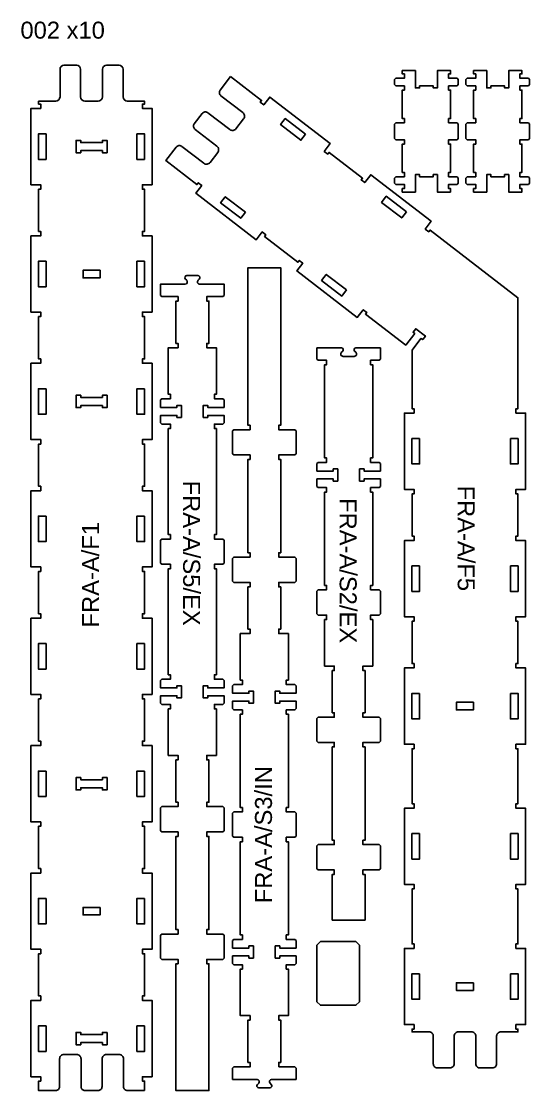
# Model space of a CAD drawing. Header units: millimetres. Extents: x -4719 to 10560, y -11118 to 9307.
# Drawn here: x -2646 to -1449, y 6790 to 9307 of the extents above; entities that cross this region are included whole.
import ezdxf

# ---------------------------------------------------------------- set-up
doc = ezdxf.new("R2010")
doc.units = ezdxf.units.MM
doc.header["$MEASUREMENT"] = 0
for name, color, linetype, true_color in [('0_SHEET_BIRCHPLY_2440X1220', 1, 'Continuous', 0xff0000), ('1_ANYTOOL_1MMDEEP_INSIDE', 2, 'Continuous', 0xffff00), ('3_ANYTOOL_CUTTHROUGH_INSID', 4, 'Continuous', 0x00ffff), ('6_ANYTOOL_CUTTHROUGH_OUTSI', 5, 'Continuous', 0x0000ff)]:
    doc.layers.add(name, color=color, linetype=linetype, true_color=true_color)
doc.styles.add('textstyle18', font='standard')
doc.styles.add('textstyle19', font='standard')
doc.styles.add('textstyle27', font='standard')
doc.styles.add('textstyle63', font='standard')
doc.styles.add('textstyle64', font='standard')
doc.styles.add('textstyle67', font='standard')

msp = doc.modelspace()

# ---------------------------------------------------------------- linework, layer by layer
at = {"layer": '3_ANYTOOL_CUTTHROUGH_INSID'}
for points in [[(-1976.8, 9041.7), (-1987.7, 9027.4), (-2035.3, 9064), (-2024.3, 9078.3)], [(-2587.7, 8982.3), (-2605.7, 8982.3), (-2605.7, 9042.3), (-2587.7, 9042.3)], [(-2355.7, 8982.3), (-2373.7, 8982.3), (-2373.7, 9042.3), (-2355.7, 9042.3)], [(-2444.2, 8997.8), (-2455.2, 8997.8), (-2455.2, 9002.8), (-2506.2, 9002.8), (-2506.2, 8997.8), (-2517.2, 8997.8), (-2517.2, 9026.8), (-2506.2, 9026.8), (-2506.2, 9021.8), (-2455.2, 9021.8), (-2455.2, 9026.8), (-2444.2, 9026.8)], [(-2118.2, 8857.8), (-2129.2, 8843.5), (-2176.7, 8880.1), (-2165.8, 8894.4)], [(-1739, 8858.8), (-1749.9, 8844.5), (-1797.5, 8881.1), (-1786.5, 8895.4)], [(-2587.7, 8742.3), (-2587.7, 8682.3), (-2605.7, 8682.3), (-2605.7, 8742.3)], [(-2355.7, 8742.3), (-2355.7, 8682.3), (-2373.7, 8682.3), (-2373.7, 8742.3)], [(-2460.7, 8721.3), (-2460.7, 8703.3), (-2500.7, 8703.3), (-2500.7, 8721.3)], [(-1880.4, 8674.9), (-1891.4, 8660.6), (-1939, 8697.2), (-1928, 8711.5)], [(-2587.7, 8442.3), (-2587.7, 8382.3), (-2605.7, 8382.3), (-2605.7, 8442.3)], [(-2355.7, 8442.3), (-2355.7, 8382.3), (-2373.7, 8382.3), (-2373.7, 8442.3)], [(-2444.2, 8426.8), (-2444.2, 8397.8), (-2455.2, 8397.8), (-2455.2, 8402.8), (-2506.2, 8402.8), (-2506.2, 8397.8), (-2517.2, 8397.8), (-2517.2, 8426.8), (-2506.2, 8426.8), (-2506.2, 8421.8), (-2455.2, 8421.8), (-2455.2, 8426.8)], [(-1708.2, 8325.1), (-1708.2, 8265.1), (-1726.2, 8265.1), (-1726.2, 8325.1)], [(-1494.2, 8325.1), (-1476.2, 8325.1), (-1476.2, 8265.1), (-1494.2, 8265.1)], [(-2587.7, 8142.3), (-2587.7, 8082.3), (-2605.7, 8082.3), (-2605.7, 8142.3)], [(-2355.7, 8142.3), (-2355.7, 8082.3), (-2373.7, 8082.3), (-2373.7, 8142.3)], [(-1708.2, 8025.1), (-1708.2, 7965.1), (-1726.2, 7965.1), (-1726.2, 8025.1)], [(-1494.2, 8025.1), (-1476.2, 8025.1), (-1476.2, 7965.1), (-1494.2, 7965.1)], [(-2587.7, 7842.3), (-2587.7, 7782.3), (-2605.7, 7782.3), (-2605.7, 7842.3)], [(-2355.7, 7842.3), (-2355.7, 7782.3), (-2373.7, 7782.3), (-2373.7, 7842.3)], [(-1708.2, 7725.1), (-1708.2, 7665.1), (-1726.2, 7665.1), (-1726.2, 7725.1)], [(-1581.2, 7704.1), (-1581.2, 7686.1), (-1621.2, 7686.1), (-1621.2, 7704.1)], [(-1494.2, 7725.1), (-1476.2, 7725.1), (-1476.2, 7665.1), (-1494.2, 7665.1)], [(-2587.7, 7542.3), (-2587.7, 7482.3), (-2605.7, 7482.3), (-2605.7, 7542.3)], [(-2444.2, 7526.8), (-2444.2, 7497.8), (-2455.2, 7497.8), (-2455.2, 7502.8), (-2506.2, 7502.8), (-2506.2, 7497.8), (-2517.2, 7497.8), (-2517.2, 7526.8), (-2506.2, 7526.8), (-2506.2, 7521.8), (-2455.2, 7521.8), (-2455.2, 7526.8)], [(-2355.7, 7542.3), (-2355.7, 7482.3), (-2373.7, 7482.3), (-2373.7, 7542.3)], [(-1708.2, 7395), (-1708.2, 7335), (-1726.2, 7335), (-1726.2, 7395)], [(-1494.2, 7395), (-1476.2, 7395), (-1476.2, 7335), (-1494.2, 7335)], [(-2587.7, 7242.3), (-2587.7, 7182.3), (-2605.7, 7182.3), (-2605.7, 7242.3)], [(-2355.7, 7242.3), (-2355.7, 7182.3), (-2373.7, 7182.3), (-2373.7, 7242.3)], [(-2460.7, 7221.3), (-2460.7, 7203.3), (-2500.7, 7203.3), (-2500.7, 7221.3)], [(-1708.2, 7064.9), (-1708.2, 7004.9), (-1726.2, 7004.9), (-1726.2, 7064.9)], [(-1494.2, 7064.9), (-1476.2, 7064.9), (-1476.2, 7004.9), (-1494.2, 7004.9)], [(-1581.2, 7043.9), (-1581.2, 7025.9), (-1621.2, 7025.9), (-1621.2, 7043.9)], [(-2587.7, 6942.3), (-2587.7, 6882.3), (-2605.7, 6882.3), (-2605.7, 6942.3)], [(-2444.2, 6926.8), (-2444.2, 6897.8), (-2455.2, 6897.8), (-2455.2, 6902.8), (-2506.2, 6902.8), (-2506.2, 6897.8), (-2517.2, 6897.8), (-2517.2, 6926.8), (-2506.2, 6926.8), (-2506.2, 6921.8), (-2455.2, 6921.8), (-2455.2, 6926.8)], [(-2355.7, 6942.3), (-2355.7, 6882.3), (-2373.7, 6882.3), (-2373.7, 6942.3)]]:
    msp.add_lwpolyline(points, close=True, dxfattribs=at)
at = {"layer": '6_ANYTOOL_CUTTHROUGH_OUTSI'}
for points in [[(-2355.9, 6789.8), (-2395.9, 6789.8, -0.414214), (-2405.4, 6799.3), (-2405.4, 6864.3, 0.414214), (-2415.9, 6874.8), (-2445.4, 6874.8, 0.414214), (-2455.9, 6864.3), (-2455.9, 6799.3, -0.414214), (-2465.4, 6789.8), (-2495.9, 6789.8, -0.414214), (-2505.4, 6799.3), (-2505.4, 6864.3, 0.414214), (-2515.9, 6874.8), (-2545.4, 6874.8, 0.414214), (-2555.9, 6864.3), (-2555.9, 6799.3, -0.414214), (-2565.4, 6789.8), (-2605.4, 6789.8), (-2605.4, 6812.1), (-2600.4, 6812.1), (-2600.4, 6822.6), (-2623.4, 6822.6), (-2623.4, 7002.1), (-2600.4, 7002.1), (-2600.4, 7012.6), (-2605.4, 7012.6), (-2605.4, 7112.1), (-2600.4, 7112.1), (-2600.4, 7122.6), (-2623.4, 7122.6), (-2623.4, 7302.1), (-2600.4, 7302.1), (-2600.4, 7312.6), (-2605.4, 7312.6), (-2605.4, 7412.1), (-2600.4, 7412.1), (-2600.4, 7422.6), (-2623.4, 7422.6), (-2623.4, 7602.1), (-2600.4, 7602.1), (-2600.4, 7612.6), (-2605.4, 7612.6), (-2605.4, 7712.1), (-2600.4, 7712.1), (-2600.4, 7722.6), (-2623.4, 7722.6), (-2623.4, 7902.1), (-2600.4, 7902.1), (-2600.4, 7912.6), (-2605.4, 7912.6), (-2605.4, 8012.1), (-2600.4, 8012.1), (-2600.4, 8022.6), (-2623.4, 8022.6), (-2623.4, 8202.1), (-2600.4, 8202.1), (-2600.4, 8212.6), (-2605.4, 8212.6), (-2605.4, 8312.1), (-2600.4, 8312.1), (-2600.4, 8322.6), (-2623.4, 8322.6), (-2623.4, 8502.1), (-2600.4, 8502.1), (-2600.4, 8512.6), (-2605.4, 8512.6), (-2605.4, 8612.1), (-2600.4, 8612.1), (-2600.4, 8622.6), (-2623.4, 8622.6), (-2623.4, 8802.1), (-2600.4, 8802.1), (-2600.4, 8812.6), (-2605.4, 8812.6), (-2605.4, 8912.1), (-2600.4, 8912.1), (-2600.4, 8922.6), (-2623.4, 8922.6), (-2623.4, 9102.1), (-2600.4, 9102.1), (-2600.4, 9112.6), (-2605.4, 9112.6), (-2605.4, 9119.1), (-2565.4, 9119.1), (-2561.6, 9119.8), (-2558, 9122.1), (-2555.7, 9125.7), (-2554.9, 9129.5), (-2554.9, 9194.5), (-2554.3, 9198.1), (-2552.1, 9201.3), (-2548.9, 9203.4), (-2545.4, 9204.1), (-2516, 9204.1), (-2512.4, 9203.4), (-2509.2, 9201.3), (-2507.1, 9198.1), (-2506.4, 9194.5), (-2506.4, 9129.5), (-2505.7, 9125.7), (-2503.4, 9122.1), (-2499.8, 9119.8), (-2496, 9119.1), (-2465.4, 9119.1), (-2461.6, 9119.8), (-2458, 9122.1), (-2455.7, 9125.7), (-2454.9, 9129.5), (-2454.9, 9194.5), (-2454.3, 9198.1), (-2452.1, 9201.3), (-2448.9, 9203.4), (-2445.4, 9204.1), (-2416, 9204.1), (-2412.4, 9203.4), (-2409.2, 9201.3), (-2407.1, 9198.1), (-2406.4, 9194.5), (-2406.4, 9129.5), (-2405.7, 9125.7), (-2403.4, 9122.1), (-2399.8, 9119.8), (-2396, 9119.1), (-2355.9, 9119.1), (-2355.9, 9112.6), (-2360.9, 9112.6), (-2360.9, 9102.1), (-2337.9, 9102.1), (-2337.9, 8922.6), (-2360.9, 8922.6), (-2360.9, 8912.1), (-2355.9, 8912.1), (-2355.9, 8812.6), (-2360.9, 8812.6), (-2360.9, 8802.1), (-2337.9, 8802.1), (-2337.9, 8622.6), (-2360.9, 8622.6), (-2360.9, 8612.1), (-2355.9, 8612.1), (-2355.9, 8512.6), (-2360.9, 8512.6), (-2360.9, 8502.1), (-2337.9, 8502.1), (-2337.9, 8322.6), (-2360.9, 8322.6), (-2360.9, 8312.1), (-2355.9, 8312.1), (-2355.9, 8212.6), (-2360.9, 8212.6), (-2360.9, 8202.1), (-2337.9, 8202.1), (-2337.9, 8022.6), (-2360.9, 8022.6), (-2360.9, 8012.1), (-2355.9, 8012.1), (-2355.9, 7912.6), (-2360.9, 7912.6), (-2360.9, 7902.1), (-2337.9, 7902.1), (-2337.9, 7722.6), (-2360.9, 7722.6), (-2360.9, 7712.1), (-2355.9, 7712.1), (-2355.9, 7612.6), (-2360.9, 7612.6), (-2360.9, 7602.1), (-2337.9, 7602.1), (-2337.9, 7422.6), (-2360.9, 7422.6), (-2360.9, 7412.1), (-2355.9, 7412.1), (-2355.9, 7312.6), (-2360.9, 7312.6), (-2360.9, 7302.1), (-2337.9, 7302.1), (-2337.9, 7122.6), (-2360.9, 7122.6), (-2360.9, 7112.1), (-2355.9, 7112.1), (-2355.9, 7012.6), (-2360.9, 7012.6), (-2360.9, 7002.1), (-2337.9, 7002.1), (-2337.9, 6822.6), (-2360.9, 6822.6), (-2360.9, 6812.1), (-2355.9, 6812.1)], [(-2153.3, 9177.2), (-2177.7, 9145.4, 0.414214), (-2175.9, 9132.1), (-2124.4, 9092.5, -0.414214), (-2122.5, 9077.8), (-2140.5, 9054.4, -0.414214), (-2155.2, 9052.5), (-2206.7, 9092.1, 0.414214), (-2220, 9090.4), (-2238.6, 9066.2, 0.414214), (-2236.9, 9052.9), (-2185.4, 9013.2, -0.414214), (-2183.4, 8998.5), (-2201.4, 8975.1, -0.414214), (-2216.2, 8973.2), (-2267.7, 9012.8, 0.414214), (-2281, 9011.1), (-2305.4, 8979.4), (-2232.3, 8923.1), (-2229.2, 8927.1), (-2220.9, 8920.7), (-2234.9, 8902.5), (-2092.6, 8793), (-2078.6, 8811.3), (-2070.3, 8804.9), (-2073.3, 8800.9), (-1994.5, 8740.2), (-1991.4, 8744.2), (-1983.1, 8737.8), (-1997.1, 8719.6), (-1854.9, 8610.1), (-1840.8, 8628.4), (-1832.5, 8621.9), (-1835.6, 8618), (-1740.5, 8544.9), (-1719.5, 8572.2), (-1723.4, 8575.2), (-1717, 8583.6), (-1694.4, 8566.2), (-1700.8, 8557.9), (-1704.8, 8560.9), (-1725.9, 8533.4), (-1725.9, 8395.3), (-1720.9, 8395.3), (-1720.9, 8384.8), (-1743.9, 8384.8), (-1743.9, 8205.3), (-1720.9, 8205.3), (-1720.9, 8194.8), (-1725.9, 8194.8), (-1725.9, 8095.3), (-1720.9, 8095.3), (-1720.9, 8084.8), (-1743.9, 8084.8), (-1743.9, 7905.3), (-1720.9, 7905.3), (-1720.9, 7894.8), (-1725.9, 7894.8), (-1725.9, 7795.3), (-1720.9, 7795.3), (-1720.9, 7784.8), (-1743.9, 7784.8), (-1743.9, 7605.3), (-1720.9, 7605.3), (-1720.9, 7594.8), (-1725.9, 7594.8), (-1725.9, 7465.2), (-1720.9, 7465.2), (-1720.9, 7454.7), (-1743.9, 7454.7), (-1743.9, 7275.2), (-1720.9, 7275.2), (-1720.9, 7264.7), (-1725.9, 7264.7), (-1725.9, 7135.1), (-1720.9, 7135.1), (-1720.9, 7124.6), (-1743.9, 7124.6), (-1743.9, 6945.1), (-1720.9, 6945.1), (-1720.9, 6934.6), (-1725.9, 6934.6), (-1725.9, 6928.1), (-1685.9, 6928.1, -0.414214), (-1675.7, 6917.9), (-1675.7, 6852.9, 0.414214), (-1665.9, 6843.1), (-1636.4, 6843.1, 0.414214), (-1626.7, 6852.9), (-1626.7, 6917.9, -0.414214), (-1616.4, 6928.1), (-1585.9, 6928.1, -0.414214), (-1575.7, 6917.9), (-1575.7, 6852.9, 0.414214), (-1565.9, 6843.1), (-1536.4, 6843.1, 0.414214), (-1526.7, 6852.9), (-1526.7, 6917.9), (-1526.7, 6918.1), (-1526.7, 6918.4), (-1526.7, 6918.6), (-1526.6, 6918.8), (-1526.6, 6919.1), (-1526.6, 6919.3), (-1526.5, 6919.5), (-1526.5, 6919.8), (-1526.5, 6920), (-1526.4, 6920.2), (-1526.3, 6920.5), (-1526.3, 6920.7), (-1526.2, 6921), (-1526.1, 6921.2), (-1526, 6921.4), (-1526, 6921.7), (-1525.9, 6921.9), (-1525.8, 6922.1), (-1525.6, 6922.4), (-1525.5, 6922.6), (-1525.4, 6922.8), (-1525.3, 6923.1), (-1525.1, 6923.3), (-1525, 6923.5), (-1524.9, 6923.7), (-1524.7, 6923.9), (-1524.5, 6924.2), (-1524.4, 6924.4), (-1524.2, 6924.6), (-1524, 6924.8), (-1523.9, 6925), (-1523.7, 6925.1), (-1523.5, 6925.3), (-1523.3, 6925.5), (-1523.1, 6925.7), (-1522.9, 6925.9), (-1522.7, 6926), (-1522.5, 6926.2), (-1522.3, 6926.3), (-1522, 6926.5), (-1521.8, 6926.6), (-1521.6, 6926.8), (-1521.4, 6926.9), (-1521.1, 6927), (-1520.9, 6927.1), (-1520.7, 6927.2), (-1520.4, 6927.3), (-1520.2, 6927.4), (-1520, 6927.5), (-1519.7, 6927.6), (-1519.5, 6927.7), (-1519.2, 6927.8), (-1519, 6927.8), (-1518.8, 6927.9), (-1518.5, 6927.9), (-1518.3, 6928), (-1518.1, 6928), (-1517.8, 6928.1), (-1517.6, 6928.1), (-1517.3, 6928.1), (-1517.1, 6928.1), (-1516.9, 6928.1), (-1516.7, 6928.1), (-1516.4, 6928.1), (-1476.4, 6928.1), (-1476.4, 6934.6), (-1481.4, 6934.6), (-1481.4, 6945.1), (-1458.4, 6945.1), (-1458.4, 7124.6), (-1481.4, 7124.6), (-1481.4, 7135.1), (-1476.4, 7135.1), (-1476.4, 7264.7), (-1481.4, 7264.7), (-1481.4, 7275.2), (-1458.4, 7275.2), (-1458.4, 7454.7), (-1481.4, 7454.7), (-1481.4, 7465.2), (-1476.4, 7465.2), (-1476.4, 7594.8), (-1481.4, 7594.8), (-1481.4, 7605.3), (-1458.4, 7605.3), (-1458.4, 7784.8), (-1481.4, 7784.8), (-1481.4, 7795.3), (-1476.4, 7795.3), (-1476.4, 7894.8), (-1481.4, 7894.8), (-1481.4, 7905.3), (-1458.4, 7905.3), (-1458.4, 8084.8), (-1481.4, 8084.8), (-1481.4, 8095.3), (-1476.4, 8095.3), (-1476.4, 8194.8), (-1481.4, 8194.8), (-1481.4, 8205.3), (-1458.4, 8205.3), (-1458.4, 8384.8), (-1481.4, 8384.8), (-1481.4, 8395.3), (-1476.4, 8395.3), (-1476.4, 8656.5), (-1683.4, 8815.7), (-1686.5, 8811.8), (-1694.8, 8818.2), (-1680.8, 8836.4), (-1823.1, 8945.9), (-1837.1, 8927.6), (-1845.4, 8934), (-1842.4, 8938), (-1921.2, 8998.7), (-1924.3, 8994.7), (-1932.6, 9001.1), (-1918.6, 9019.3), (-2060.8, 9128.8), (-2074.9, 9110.5), (-2083.2, 9116.9), (-2080.1, 9120.9)], [(-2039.9, 6845.8), (-2039.9, 6856.3), (-2034.9, 6856.3), (-2034.9, 6955.8), (-2039.9, 6955.8), (-2039.9, 6966.3), (-2016.9, 6966.3), (-2016.9, 7075.8), (-2021.9, 7075.8), (-2021.9, 7086.3), (-2001.8, 7086.3), (-1998.9, 7089.1), (-1998.9, 7106.8), (-2037.4, 7106.8), (-2037.4, 7101.8), (-2047.9, 7101.8), (-2047.9, 7130.3), (-2037.4, 7130.3), (-2037.4, 7125.3), (-1998.9, 7125.3), (-1998.9, 7142.9), (-2001.8, 7145.8), (-2021.9, 7145.8), (-2021.9, 7156.3), (-2016.9, 7156.3), (-2016.9, 7375.8), (-2021.9, 7375.8), (-2021.9, 7386.3), (-2001.8, 7386.3), (-1998.9, 7389.1), (-1998.9, 7442.9), (-2001.8, 7445.8), (-2021.9, 7445.8), (-2021.9, 7456.3), (-2016.9, 7456.3), (-2016.9, 7675.8), (-2021.9, 7675.8), (-2021.9, 7686.3), (-2001.8, 7686.3), (-1998.9, 7689.1), (-1998.9, 7706.8), (-2037.4, 7706.8), (-2037.4, 7701.8), (-2047.9, 7701.8), (-2047.9, 7730.3), (-2037.4, 7730.3), (-2037.4, 7725.3), (-1998.9, 7725.3), (-1998.9, 7742.9), (-2001.8, 7745.8), (-2021.9, 7745.8), (-2021.9, 7756.3), (-2016.9, 7756.3), (-2016.9, 7865.8), (-2039.9, 7865.8), (-2039.9, 7876.3), (-2034.9, 7876.3), (-2034.9, 7975.8), (-2039.9, 7975.8), (-2039.9, 7986.3), (-2001.8, 7986.3), (-1998.9, 7989.1), (-1998.9, 8042.9), (-2001.8, 8045.8), (-2039.9, 8045.8), (-2039.9, 8056.3), (-2034.9, 8056.3), (-2034.9, 8275.8), (-2039.9, 8275.8), (-2039.9, 8286.3), (-2001.8, 8286.3), (-1998.9, 8289.1), (-1998.9, 8342.9), (-2001.8, 8345.8), (-2039.9, 8345.8), (-2039.9, 8356.3), (-2034.9, 8356.3), (-2034.9, 8727.3), (-2112.4, 8727.3), (-2112.4, 8356.3), (-2107.4, 8356.3), (-2107.4, 8345.8), (-2145.6, 8345.8), (-2148.4, 8342.9), (-2148.4, 8289.1), (-2145.6, 8286.3), (-2107.4, 8286.3), (-2107.4, 8275.8), (-2112.4, 8275.8), (-2112.4, 8056.3), (-2107.4, 8056.3), (-2107.4, 8045.8), (-2145.6, 8045.8), (-2148.4, 8042.9), (-2148.4, 7989.1), (-2145.6, 7986.3), (-2107.4, 7986.3), (-2107.4, 7975.8), (-2112.4, 7975.8), (-2112.4, 7876.3), (-2107.4, 7876.3), (-2107.4, 7865.8), (-2130.4, 7865.8), (-2130.4, 7756.3), (-2125.4, 7756.3), (-2125.4, 7745.8), (-2145.6, 7745.8), (-2148.4, 7742.9), (-2148.4, 7725.3), (-2109.9, 7725.3), (-2109.9, 7730.3), (-2099.4, 7730.3), (-2099.4, 7701.8), (-2109.9, 7701.8), (-2109.9, 7706.8), (-2148.4, 7706.8), (-2148.4, 7689.1), (-2145.6, 7686.3), (-2125.4, 7686.3), (-2125.4, 7675.8), (-2130.4, 7675.8), (-2130.4, 7456.3), (-2125.4, 7456.3), (-2125.4, 7445.8), (-2145.6, 7445.8), (-2148.4, 7442.9), (-2148.4, 7389.1), (-2145.6, 7386.3), (-2125.4, 7386.3), (-2125.4, 7375.8), (-2130.4, 7375.8), (-2130.4, 7156.3), (-2125.4, 7156.3), (-2125.4, 7145.8), (-2145.6, 7145.8), (-2148.4, 7142.9), (-2148.4, 7125.3), (-2109.9, 7125.3), (-2109.9, 7130.3), (-2099.4, 7130.3), (-2099.4, 7101.8), (-2109.9, 7101.8), (-2109.9, 7106.8), (-2148.4, 7106.8), (-2148.4, 7089.1), (-2145.6, 7086.3), (-2125.4, 7086.3), (-2125.4, 7075.8), (-2130.4, 7075.8), (-2130.4, 6966.3), (-2107.4, 6966.3), (-2107.4, 6955.8), (-2112.4, 6955.8), (-2112.4, 6856.3), (-2107.4, 6856.3), (-2107.4, 6845.8), (-2145.6, 6845.8), (-2148.4, 6842.9), (-2148.4, 6816.3), (-2090.8, 6816.3, -0.668179), (-2087, 6807.3), (-2090, 6804.4, 0.668179), (-2086.6, 6796.3), (-2060.8, 6796.3, 0.668179), (-2057.4, 6804.4), (-2060.3, 6807.3, -0.668179), (-2056.6, 6816.3), (-1998.9, 6816.3), (-1998.9, 6842.9), (-2001.8, 6845.8)], [(-2171.3, 8418.6), (-2191.4, 8418.6), (-2191.4, 8429.1), (-2186.4, 8429.1), (-2186.4, 8538.6), (-2209.4, 8538.6), (-2209.4, 8549.1), (-2204.4, 8549.1), (-2204.4, 8648.6), (-2209.4, 8648.6), (-2209.4, 8659.1), (-2171.3, 8659.1), (-2168.4, 8662), (-2168.4, 8688.6), (-2226.1, 8688.6, -0.668179), (-2229.8, 8697.6), (-2226.9, 8700.5, 0.668179), (-2230.3, 8708.6), (-2256.1, 8708.6, 0.668179), (-2259.5, 8700.5), (-2256.5, 8697.6, -0.668179), (-2260.3, 8688.6), (-2317.9, 8688.6), (-2317.9, 8662), (-2315.1, 8659.1), (-2276.9, 8659.1), (-2276.9, 8648.6), (-2281.9, 8648.6), (-2281.9, 8549.1), (-2276.9, 8549.1), (-2276.9, 8538.6), (-2299.9, 8538.6), (-2299.9, 8429.1), (-2294.9, 8429.1), (-2294.9, 8418.6), (-2315.1, 8418.6), (-2317.9, 8415.8), (-2317.9, 8398.1), (-2279.4, 8398.1), (-2279.4, 8403.1), (-2268.9, 8403.1), (-2268.9, 8374.6), (-2279.4, 8374.6), (-2279.4, 8379.6), (-2317.9, 8379.6), (-2317.9, 8362), (-2315.1, 8359.1), (-2294.9, 8359.1), (-2294.9, 8348.6), (-2299.9, 8348.6), (-2299.9, 8099), (-2294.9, 8099), (-2294.9, 8088.5), (-2315.1, 8088.5), (-2317.9, 8085.7), (-2317.9, 8031.9), (-2315.1, 8029), (-2294.9, 8029), (-2294.9, 8018.5), (-2299.9, 8018.5), (-2299.9, 7768.9), (-2294.9, 7768.9), (-2294.9, 7758.4), (-2315.1, 7758.4), (-2317.9, 7755.6), (-2317.9, 7737.9), (-2279.4, 7737.9), (-2279.4, 7742.9), (-2268.9, 7742.9), (-2268.9, 7714.4), (-2279.4, 7714.4), (-2279.4, 7719.4), (-2317.9, 7719.4), (-2317.9, 7701.8), (-2315.1, 7698.9), (-2294.9, 7698.9), (-2294.9, 7688.4), (-2299.9, 7688.4), (-2299.9, 7578.9), (-2276.9, 7578.9), (-2276.9, 7568.4), (-2281.9, 7568.4), (-2281.9, 7468.9), (-2276.9, 7468.9), (-2276.9, 7458.4), (-2315.1, 7458.4), (-2317.9, 7455.6), (-2317.9, 7401.8), (-2315.1, 7398.9), (-2276.9, 7398.9), (-2276.9, 7388.4), (-2281.9, 7388.4), (-2281.9, 7168.9), (-2276.9, 7168.9), (-2276.9, 7158.4), (-2315.1, 7158.4), (-2317.9, 7155.6), (-2317.9, 7101.8), (-2315.1, 7098.9), (-2276.9, 7098.9), (-2276.9, 7088.4), (-2281.9, 7088.4), (-2281.9, 6789.8), (-2204.4, 6789.8), (-2204.4, 7088.4), (-2209.4, 7088.4), (-2209.4, 7098.9), (-2171.3, 7098.9), (-2168.4, 7101.8), (-2168.4, 7155.6), (-2171.3, 7158.4), (-2209.4, 7158.4), (-2209.4, 7168.9), (-2204.4, 7168.9), (-2204.4, 7388.4), (-2209.4, 7388.4), (-2209.4, 7398.9), (-2171.3, 7398.9), (-2168.4, 7401.8), (-2168.4, 7455.6), (-2171.3, 7458.4), (-2209.4, 7458.4), (-2209.4, 7468.9), (-2204.4, 7468.9), (-2204.4, 7568.4), (-2209.4, 7568.4), (-2209.4, 7578.9), (-2186.4, 7578.9), (-2186.4, 7688.4), (-2191.4, 7688.4), (-2191.4, 7698.9), (-2171.3, 7698.9), (-2168.4, 7701.8), (-2168.4, 7719.4), (-2206.9, 7719.4), (-2206.9, 7714.4), (-2217.4, 7714.4), (-2217.4, 7742.9), (-2206.9, 7742.9), (-2206.9, 7737.9), (-2168.4, 7737.9), (-2168.4, 7755.6), (-2171.3, 7758.4), (-2191.4, 7758.4), (-2191.4, 7768.9), (-2186.4, 7768.9), (-2186.4, 8018.5), (-2191.4, 8018.5), (-2191.4, 8029), (-2171.3, 8029), (-2168.4, 8031.9), (-2168.4, 8085.7), (-2171.3, 8088.5), (-2191.4, 8088.5), (-2191.4, 8099), (-2186.4, 8099), (-2186.4, 8348.6), (-2191.4, 8348.6), (-2191.4, 8359.1), (-2171.3, 8359.1), (-2168.4, 8362), (-2168.4, 8379.6), (-2206.9, 8379.6), (-2206.9, 8374.6), (-2217.4, 8374.6), (-2217.4, 8403.1), (-2206.9, 8403.1), (-2206.9, 8398.1), (-2168.4, 8398.1), (-2168.4, 8415.8)], [(-1836.4, 7679.4), (-1836.4, 7778.9), (-1841.4, 7778.9), (-1841.4, 7789.4), (-1818.4, 7789.4), (-1818.4, 7898.9), (-1823.4, 7898.9), (-1823.4, 7909.4), (-1803.2, 7909.4), (-1800.4, 7912.2), (-1800.4, 7966), (-1803.2, 7968.9), (-1823.4, 7968.9), (-1823.4, 7979.4), (-1818.4, 7979.4), (-1818.4, 8198.9), (-1823.4, 8198.9), (-1823.4, 8209.4), (-1803.2, 8209.4), (-1800.4, 8212.2), (-1800.4, 8229.9), (-1838.9, 8229.9), (-1838.9, 8224.9), (-1849.4, 8224.9), (-1849.4, 8253.4), (-1838.9, 8253.4), (-1838.9, 8248.4), (-1800.4, 8248.4), (-1800.4, 8266), (-1803.2, 8268.9), (-1823.4, 8268.9), (-1823.4, 8279.4), (-1818.4, 8279.4), (-1818.4, 8498.9), (-1823.4, 8498.9), (-1823.4, 8509.4), (-1803.2, 8509.4), (-1800.4, 8512.2), (-1800.4, 8538.4), (-1858.1, 8538.4, 0.668179), (-1861.1, 8531.1), (-1858.1, 8528.2, -0.668179), (-1862.2, 8518.4), (-1888.1, 8518.4, -0.668179), (-1892.1, 8528.2), (-1889.2, 8531.1, 0.668179), (-1892.2, 8538.4), (-1949.9, 8538.4), (-1949.9, 8512.2), (-1947, 8509.4), (-1926.9, 8509.4), (-1926.9, 8498.9), (-1931.9, 8498.9), (-1931.9, 8279.4), (-1926.9, 8279.4), (-1926.9, 8268.9), (-1947, 8268.9), (-1949.9, 8266), (-1949.9, 8248.4), (-1911.4, 8248.4), (-1911.4, 8253.4), (-1900.9, 8253.4), (-1900.9, 8224.9), (-1911.4, 8224.9), (-1911.4, 8229.9), (-1949.9, 8229.9), (-1949.9, 8212.2), (-1947, 8209.4), (-1926.9, 8209.4), (-1926.9, 8198.9), (-1931.9, 8198.9), (-1931.9, 7979.4), (-1926.9, 7979.4), (-1926.9, 7968.9), (-1947, 7968.9), (-1949.9, 7966), (-1949.9, 7912.2), (-1947, 7909.4), (-1926.9, 7909.4), (-1926.9, 7898.9), (-1931.9, 7898.9), (-1931.9, 7789.4), (-1908.9, 7789.4), (-1908.9, 7778.9), (-1913.9, 7778.9), (-1913.9, 7679.4), (-1908.9, 7679.4), (-1908.9, 7668.9), (-1947, 7668.9), (-1949.9, 7666), (-1949.9, 7612.2), (-1947, 7609.4), (-1908.9, 7609.4), (-1908.9, 7598.9), (-1913.9, 7598.9), (-1913.9, 7379.4), (-1908.9, 7379.4), (-1908.9, 7368.9), (-1947, 7368.9), (-1949.9, 7366), (-1949.9, 7312.2), (-1947, 7309.4), (-1908.9, 7309.4), (-1908.9, 7298.9), (-1913.9, 7298.9), (-1913.9, 7191.4), (-1836.4, 7191.4), (-1836.4, 7298.9), (-1841.4, 7298.9), (-1841.4, 7309.4), (-1803.2, 7309.4), (-1800.4, 7312.2), (-1800.4, 7366), (-1803.2, 7368.9), (-1841.4, 7368.9), (-1841.4, 7379.4), (-1836.4, 7379.4), (-1836.4, 7598.9), (-1841.4, 7598.9), (-1841.4, 7609.4), (-1803.2, 7609.4), (-1800.4, 7612.2), (-1800.4, 7666), (-1803.2, 7668.9), (-1841.4, 7668.9), (-1841.4, 7679.4)]]:
    msp.add_lwpolyline(points, format="xyb", close=True, dxfattribs=at)
for points in [[(-1634.9, 8905.4), (-1665.9, 8905.4), (-1665.9, 8946.4), (-1675.9, 8946.4), (-1675.9, 8941.4), (-1707.9, 8941.4), (-1707.9, 8946.4), (-1717.9, 8946.4), (-1717.9, 8905.4), (-1748.9, 8905.4), (-1748.9, 8913.4), (-1743.9, 8913.4), (-1743.9, 8923.4), (-1763.9, 8923.4), (-1766.9, 8926.4), (-1766.9, 8938.4), (-1763.9, 8941.4), (-1743.9, 8941.4), (-1743.9, 8951.4), (-1748.9, 8951.4), (-1748.9, 9018.4), (-1743.9, 9018.4), (-1743.9, 9028.4), (-1763.9, 9028.4), (-1766.9, 9031.4), (-1766.9, 9065.4), (-1763.9, 9068.4), (-1743.9, 9068.4), (-1743.9, 9078.4), (-1748.9, 9078.4), (-1748.9, 9145.4), (-1743.9, 9145.4), (-1743.9, 9155.4), (-1763.9, 9155.4), (-1766.9, 9158.4), (-1766.9, 9170.4), (-1763.9, 9173.4), (-1743.9, 9173.4), (-1743.9, 9183.4), (-1748.9, 9183.4), (-1748.9, 9191.4), (-1717.9, 9191.4), (-1717.9, 9150.4), (-1707.9, 9150.4), (-1707.9, 9155.4), (-1675.9, 9155.4), (-1675.9, 9150.4), (-1665.9, 9150.4), (-1665.9, 9191.4), (-1634.9, 9191.4), (-1634.9, 9183.4), (-1639.9, 9183.4), (-1639.9, 9173.4), (-1619.9, 9173.4), (-1616.9, 9170.4), (-1616.9, 9158.4), (-1619.9, 9155.4), (-1639.9, 9155.4), (-1639.9, 9145.4), (-1634.9, 9145.4), (-1634.9, 9078.4), (-1639.9, 9078.4), (-1639.9, 9068.4), (-1619.9, 9068.4), (-1616.9, 9065.4), (-1616.9, 9031.4), (-1619.9, 9028.4), (-1639.9, 9028.4), (-1639.9, 9018.4), (-1634.9, 9018.4), (-1634.9, 8951.4), (-1639.9, 8951.4), (-1639.9, 8941.4), (-1619.9, 8941.4), (-1616.9, 8938.4), (-1616.9, 8926.4), (-1619.9, 8923.4), (-1639.9, 8923.4), (-1639.9, 8913.4), (-1634.9, 8913.4)], [(-1580.9, 8905.4), (-1580.9, 8913.4), (-1575.9, 8913.4), (-1575.9, 8923.4), (-1595.9, 8923.4), (-1598.9, 8926.4), (-1598.9, 8938.4), (-1595.9, 8941.4), (-1575.9, 8941.4), (-1575.9, 8951.4), (-1580.9, 8951.4), (-1580.9, 9018.4), (-1575.9, 9018.4), (-1575.9, 9028.4), (-1595.9, 9028.4), (-1598.9, 9031.4), (-1598.9, 9065.4), (-1595.9, 9068.4), (-1575.9, 9068.4), (-1575.9, 9078.4), (-1580.9, 9078.4), (-1580.9, 9145.4), (-1575.9, 9145.4), (-1575.9, 9155.4), (-1595.9, 9155.4), (-1598.9, 9158.4), (-1598.9, 9170.4), (-1595.9, 9173.4), (-1575.9, 9173.4), (-1575.9, 9183.4), (-1580.9, 9183.4), (-1580.9, 9191.4), (-1549.9, 9191.4), (-1549.9, 9150.4), (-1539.9, 9150.4), (-1539.9, 9155.4), (-1507.9, 9155.4), (-1507.9, 9150.4), (-1497.9, 9150.4), (-1497.9, 9191.4), (-1466.9, 9191.4), (-1466.9, 9183.4), (-1471.9, 9183.4), (-1471.9, 9173.4), (-1451.9, 9173.4), (-1448.9, 9170.4), (-1448.9, 9158.4), (-1451.9, 9155.4), (-1471.9, 9155.4), (-1471.9, 9145.4), (-1466.9, 9145.4), (-1466.9, 9078.4), (-1471.9, 9078.4), (-1471.9, 9068.4), (-1451.9, 9068.4), (-1448.9, 9065.4), (-1448.9, 9031.4), (-1451.9, 9028.4), (-1471.9, 9028.4), (-1471.9, 9018.4), (-1466.9, 9018.4), (-1466.9, 8951.4), (-1471.9, 8951.4), (-1471.9, 8941.4), (-1451.9, 8941.4), (-1448.9, 8938.4), (-1448.9, 8926.4), (-1451.9, 8923.4), (-1471.9, 8923.4), (-1471.9, 8913.4), (-1466.9, 8913.4), (-1466.9, 8905.4), (-1497.9, 8905.4), (-1497.9, 8946.4), (-1507.9, 8946.4), (-1507.9, 8941.4), (-1539.9, 8941.4), (-1539.9, 8946.4), (-1549.9, 8946.4), (-1549.9, 8905.4)], [(-1858.1, 7140.8), (-1849.9, 7132.6), (-1849.9, 6999), (-1858.1, 6990.8), (-1941.6, 6990.8), (-1949.9, 6999), (-1949.9, 7132.6), (-1941.6, 7140.8)]]:
    msp.add_lwpolyline(points, close=True, dxfattribs=at)

# ---------------------------------------------------------------- texts
at = {"layer": '0_SHEET_BIRCHPLY_2440X1220', "insert": (-2648.1, 9306.5), "char_height": 40, "width": 232.771, "attachment_point": 1, "style": 'textstyle27'}
msp.add_mtext('\\fArial;002 x10', dxfattribs=at)
at = {"layer": '1_ANYTOOL_1MMDEEP_INSIDE', "char_height": 40, "attachment_point": 1}
for s, insert, width, rotation, style in [('\\fArial;FRA-A/S5/EX', (-2224.9, 8226), 373.735, 270, 'textstyle18'), ('\\fArial;FRA-A/F5', (-1578.3, 8214.3), 279.277, 270, 'textstyle64'), ('\\fArial;FRA-A/S2/EX', (-1856.3, 8184.8), 373.735, 270, 'textstyle67'), ('\\fArial;FRA-A/F1', (-2503, 7880.2), 271.566, 90, 'textstyle63'), ('\\fArial;FRA-A/S3/IN', (-2095.7, 7230.9), 351.084, 90, 'textstyle19')]:
    msp.add_mtext(s, dxfattribs=dict(at, insert=insert, width=width, rotation=rotation, style=style))

doc.saveas('drawing.dxf')
